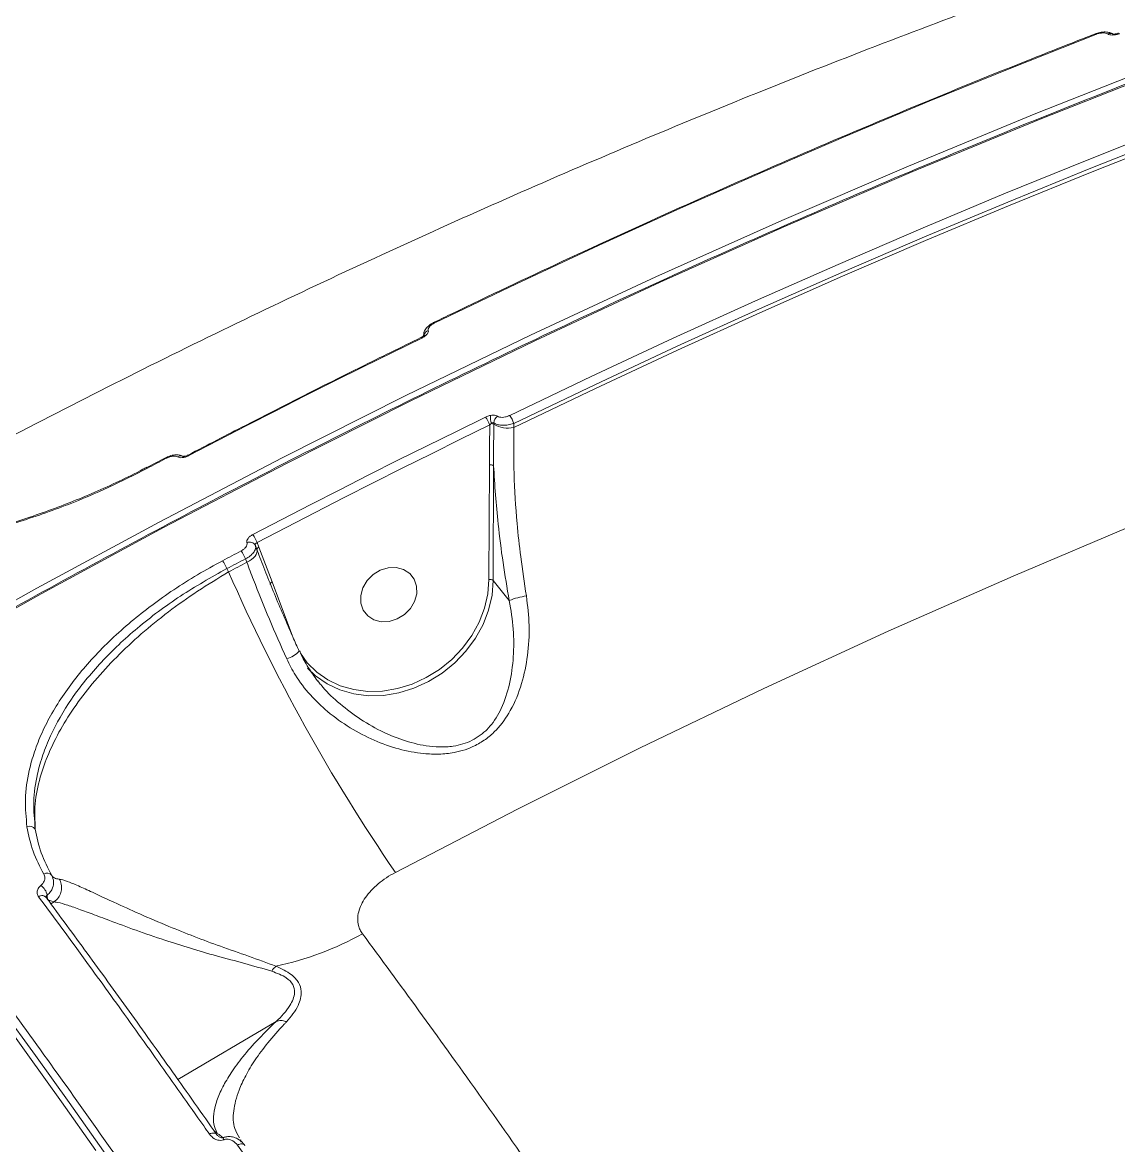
# Model space of a CAD drawing. Header units: millimetres. Extents: x -8607 to 7621, y -5747 to 4382.
# Drawn here: x 4436.7 to 4601.8, y 745.5 to 914.7 of the extents above; entities that cross this region are included whole.
import ezdxf

# ---------------------------------------------------------------- set-up
doc = ezdxf.new("R2010")
doc.units = ezdxf.units.MM
doc.layers.add('DIKOM_ОБЪЕКТ', color=7, linetype='Continuous')

msp = doc.modelspace()

# ---------------------------------------------------------------- linework, layer by layer
at = {"layer": 'DIKOM_ОБЪЕКТ', "color": 7, "linetype": 'Continuous', "lineweight": 15}
for p, q in [((4497.14, 867.616), (4497.139, 867.491)), ((4497.176, 867.523), (4497.176, 867.622)), ((4507.707, 854.382), (4507.706, 854.175)), ((4510.724, 854.299), (4510.722, 853.668)), ((4458.269, 849.118), (4455.457, 847.637)), ((4458.269, 849.118), (4458.272, 849.119)), ((4506.98, 830.759), (4507.041, 848.056)), ((4507.679, 847.922), (4507.617, 830.625)), ((4472.027, 835.27), (4471.792, 835.899)), ((4472.061, 836.369), (4472.33, 835.65)), ((4472.33, 835.65), (4474.331, 830.411)), ((4467.503, 832.425), (4467.764, 831.924)), ((4470.512, 833.372), (4470.313, 833.905)), ((4510.039, 827.628), (4507.617, 830.625)), ((4474.331, 830.411), (4477.374, 822.264)), ((4481.216, 815.529), (4481.475, 815.18)), ((4440.441, 783.243), (4440.491, 782.552)), ((4441.464, 782.211), (4440.491, 782.552)), ((4441.464, 782.211), (4440.989, 781.93)), ((4441.467, 782.213), (4441.464, 782.211)), ((4474.913, 764.226), (4460.123, 755.474)), ((4465.6, 747.706), (4465.995, 747.437)), ((4469.658, 746.088), (4469.5, 746.274)), ((4469.566, 746.392), (4469.605, 746.315))]:
    msp.add_line(p, q, dxfattribs=at)
at = {"layer": 'DIKOM_ОБЪЕКТ', "color": 7, "linetype": 'Continuous', "lineweight": 15, "flags": 128}
for points in [[(4876.872, 918.138), (4857.198, 914.636), (4837.537, 910.8), (4817.895, 906.633), (4798.277, 902.135), (4778.692, 897.307), (4759.143, 892.152), (4739.639, 886.67), (4720.185, 880.865), (4700.787, 874.736), (4681.452, 868.288), (4662.186, 861.52), (4642.994, 854.436), (4623.883, 847.039), (4604.859, 839.329), (4585.929, 831.31), (4567.097, 822.985), (4548.37, 814.355), (4529.755, 805.424), (4511.257, 796.195), (4492.881, 786.67)], [(4598.407, 912.894), (4585.817, 907.917), (4573.264, 902.808), (4560.75, 897.57), (4548.277, 892.201), (4535.846, 886.704), (4523.458, 881.078), (4511.116, 875.326), (4498.822, 869.446)], [(4598.286, 912.971), (4598.305, 912.972), (4598.351, 912.95), (4598.407, 912.894)], [(4402.501, 808.69), (4420.626, 819.217), (4438.889, 829.462), (4457.286, 839.424), (4475.811, 849.097), (4494.458, 858.481), (4513.222, 867.572), (4532.096, 876.367), (4551.075, 884.863), (4570.154, 893.058), (4589.326, 900.95), (4608.586, 908.536)], [(4609.25, 907.716), (4589.989, 900.13), (4570.817, 892.238), (4551.738, 884.042), (4532.759, 875.546), (4513.885, 866.751), (4495.121, 857.66), (4476.474, 848.277), (4457.95, 838.603), (4439.553, 828.642), (4421.289, 818.396), (4403.164, 807.87)], [(4510.097, 855.495), (4522.392, 861.374), (4534.734, 867.127), (4547.121, 872.753), (4559.552, 878.25), (4572.025, 883.618), (4584.539, 888.857), (4597.092, 893.965), (4609.682, 898.943)], [(4510.722, 853.668), (4523.031, 859.557), (4535.387, 865.319), (4547.79, 870.952), (4560.236, 876.457), (4572.724, 881.833), (4585.253, 887.078), (4597.821, 892.193), (4610.427, 897.176)], [(4610.227, 897.711), (4597.648, 892.738), (4585.105, 887.634), (4572.602, 882.399), (4560.138, 877.035), (4547.718, 871.543), (4535.34, 865.922), (4523.009, 860.174), (4510.724, 854.299)], [(4498.709, 869.526), (4498.726, 869.527), (4498.767, 869.503), (4498.822, 869.446)], [(4496.854, 867.152), (4492.447, 864.996), (4488.047, 862.824), (4483.653, 860.635), (4479.266, 858.431), (4474.885, 856.21), (4470.511, 853.973), (4466.144, 851.721), (4461.784, 849.452)], [(4496.739, 867.234), (4496.757, 867.235), (4496.799, 867.209), (4496.854, 867.152)], [(4471.401, 837.552), (4475.761, 839.821), (4480.128, 842.074), (4484.502, 844.31), (4488.883, 846.531), (4493.27, 848.736), (4497.664, 850.924), (4502.064, 853.096), (4506.471, 855.252)], [(4507.102, 854.055), (4502.699, 851.901), (4498.303, 849.73), (4493.912, 847.544), (4489.529, 845.341), (4485.152, 843.122), (4480.781, 840.887), (4476.418, 838.636), (4472.061, 836.369)], [(4461.673, 849.536), (4461.69, 849.536), (4461.73, 849.51), (4461.784, 849.452)], [(4455.45, 847.631), (4455.451, 847.631), (4455.457, 847.637)], [(4455.457, 847.637), (4455.473, 847.637), (4455.511, 847.612), (4455.565, 847.555)], [(4458.377, 849.036), (4458.026, 848.851), (4457.674, 848.666), (4457.322, 848.481), (4456.971, 848.296), (4456.619, 848.111), (4456.268, 847.926), (4455.916, 847.74), (4455.565, 847.555)], [(4369.009, 843.328), (4369.601, 842.825), (4372.164, 840.547), (4374.892, 837.974), (4377.782, 835.108), (4380.832, 831.95), (4384.04, 828.503), (4387.402, 824.77), (4390.917, 820.755), (4394.58, 816.461), (4398.389, 811.891), (4402.341, 807.05), (4406.432, 801.94), (4410.659, 796.568), (4415.018, 790.936), (4419.506, 785.051), (4424.119, 778.916), (4428.853, 772.538), (4433.704, 765.92), (4438.667, 759.07), (4443.74, 751.993), (4448.917, 744.694), (4454.194, 737.18), (4459.567, 729.457)], [(4472.33, 835.65), (4472.254, 835.61), (4472.186, 835.564), (4472.128, 835.516), (4472.08, 835.465), (4472.046, 835.413), (4472.025, 835.362), (4472.019, 835.314), (4472.027, 835.27)], [(4466.84, 833.603), (4467.191, 833.789), (4467.543, 833.974), (4467.894, 834.159), (4468.246, 834.345), (4468.597, 834.53), (4468.949, 834.715), (4469.3, 834.9), (4469.652, 835.085)], [(4472.027, 835.27), (4472.068, 835.05), (4472.036, 834.809), (4471.932, 834.556), (4471.76, 834.298), (4471.523, 834.043), (4471.23, 833.799), (4470.889, 833.573), (4470.512, 833.372)], [(4470.313, 833.905), (4469.961, 833.721), (4469.61, 833.536), (4469.259, 833.351), (4468.907, 833.166), (4468.556, 832.981), (4468.205, 832.796), (4467.854, 832.611), (4467.503, 832.425)], [(4467.764, 831.924), (4468.107, 832.106), (4468.45, 832.287), (4468.794, 832.468), (4469.137, 832.649), (4469.481, 832.83), (4469.825, 833.011), (4470.168, 833.191), (4470.512, 833.372)], [(4496.073, 829.8), (4495.711, 830.846), (4495.039, 831.703), (4494.111, 832.302), (4493.003, 832.593), (4491.804, 832.554), (4490.611, 832.188), (4489.52, 831.524), (4488.621, 830.615), (4487.987, 829.537), (4487.667, 828.375), (4487.689, 827.225), (4488.051, 826.178), (4488.723, 825.321), (4489.651, 824.723), (4490.759, 824.431), (4491.958, 824.47), (4493.152, 824.836), (4494.242, 825.501), (4495.141, 826.409), (4495.775, 827.488), (4496.095, 828.649), (4496.073, 829.8)], [(4478.576, 819.673), (4479.606, 818.251), (4481.037, 816.832), (4482.705, 815.668), (4484.574, 814.785), (4486.603, 814.203), (4488.747, 813.933), (4490.96, 813.983), (4493.193, 814.35), (4495.398, 815.027), (4497.525, 815.999), (4499.529, 817.245), (4501.365, 818.737), (4502.995, 820.443), (4504.381, 822.326), (4505.493, 824.344), (4506.308, 826.453), (4506.807, 828.607), (4506.98, 830.759)], [(4507.617, 830.625), (4507.439, 828.405), (4506.924, 826.184), (4506.084, 824.009), (4504.937, 821.928), (4503.507, 819.986), (4501.827, 818.227), (4499.933, 816.688), (4497.867, 815.403), (4495.673, 814.401), (4493.4, 813.703), (4491.097, 813.324), (4488.815, 813.273), (4486.604, 813.551), (4484.511, 814.152), (4482.584, 815.062), (4480.863, 816.262), (4479.657, 817.419)], [(4474.331, 830.411), (4474.247, 830.365), (4474.172, 830.314), (4474.11, 830.258), (4474.063, 830.201), (4474.033, 830.144), (4474.02, 830.089), (4474.026, 830.038), (4474.028, 830.031)], [(4447.776, 744.796), (4442.587, 752.113), (4437.502, 759.207), (4432.527, 766.073)], [(4465.999, 747.142), (4465.929, 747.248), (4465.83, 747.33), (4465.705, 747.387), (4465.558, 747.415), (4465.396, 747.413), (4465.223, 747.382), (4465.048, 747.323), (4464.877, 747.237)], [(4469.102, 745.592), (4469.269, 745.675), (4469.438, 745.734), (4469.605, 745.767), (4469.764, 745.772), (4469.907, 745.749), (4470.032, 745.7), (4470.132, 745.625), (4470.205, 745.528)]]:
    msp.add_lwpolyline(points, dxfattribs=at)
at = {"layer": 'DIKOM_ОБЪЕКТ', "color": 7, "linetype": 'Continuous', "lineweight": 15}
for centre, radius, start, end in [((4600.545, 912.255), 0.791, 58.96634, 118.50712), ((4498.195, 867.335), 1.03, 110.3111, 167.41581), ((4497.361, 867.193), 0.37, 73.28777, 127.53227), ((4501.874, 852.062), 5.595, 20.86228, 34.75895), ((4510.2, 855.237), 3.008, 174.98851, 198.45885), ((4507.332, 853.596), 0.689, 57.14112, 88.77445), ((4508.9, 854.354), 1.194, 121.10232, 178.65239), ((4505.52, 852.332), 5.563, 20.70625, 34.64988), ((4509.889, 857.942), 4.354, 239.90783, 281.01798), ((4460.557, 848.576), 0.822, 59.46193, 125.49801), ((4458.24, 848.971), 0.152, 25.36004, 77.95945), ((4507.215, 847.3), 0.776, 53.26199, 102.90984), ((4466.195, 833.869), 6.377, 23.08504, 35.28106), ((4470.951, 835.485), 0.937, 26.17463, 117.00051), ((4464.371, 831.351), 6.468, 23.2672, 35.26166), ((4461.5, 829.822), 6.543, 23.44694, 35.30444), ((4717.709, 941.052), 272.73, 203.58644, 214.47622), ((4507.153, 830.003), 0.776, 53.26199, 102.90984), ((4514.102, 817.343), 11.058, 97.72632, 111.55596), ((4475.166, 823.079), 4.463, 287.49121, 316.06762), ((4437.797, 792.568), 1.05, 36.02328, 112.63017), ((4440.413, 785.673), 0.887, 37.48107, 123.6962), ((4438.057, 782.725), 2.439, 12.26624, 54.12276), ((4439.652, 782.361), 0.823, 34.65837, 127.96227), ((4464.606, 819.941), 48.51, 282.24008, 298.73723), ((4477.04, 770.063), 3.274, 131.01688, 148.41766), ((4470.437, 747.711), 3.643, 195.93001, 201.13161)]:
    msp.add_arc(centre, radius, start, end, dxfattribs=at)
for points, knots in [([(4529.093, 1168.183), (4521.108, 1147.257), (4505.136, 1105.402), (4480.901, 1043.058), (4456.462, 981.014), (4431.807, 919.307), (4413.008, 872.883), (4402.457, 847.061), (4400.237, 841.628)], [0, 0, 0, 0, 0.1898653, 0.3797461, 0.5696368, 0.7595262, 0.9493987, 1, 1, 1, 1]), ([(5003.621, 992.445), (5000.401, 992.283), (4991.065, 991.813), (4975.59, 990.814), (4957.192, 989.356), (4938.773, 987.606), (4920.339, 985.571), (4901.894, 983.249), (4883.443, 980.642), (4864.992, 977.75), (4846.544, 974.574), (4828.106, 971.115), (4809.68, 967.374), (4791.273, 963.351), (4772.89, 959.048), (4754.534, 954.466), (4736.211, 949.605), (4717.925, 944.468), (4699.682, 939.056), (4681.485, 933.37), (4663.341, 927.411), (4645.253, 921.182), (4627.227, 914.683), (4609.266, 907.916), (4591.376, 900.884), (4573.562, 893.588), (4555.827, 886.029), (4538.177, 878.211), (4520.616, 870.134), (4503.149, 861.802), (4485.781, 853.215), (4468.515, 844.377), (4451.357, 835.291), (4434.312, 825.954), (4418.203, 816.856), (4407.827, 810.773), (4403.049, 807.973)], [0, 0, 0, 0, 0.0157718, 0.0457292, 0.0756868, 0.1056445, 0.1356023, 0.1655601, 0.195518, 0.2254759, 0.2554339, 0.2853919, 0.3153499, 0.345308, 0.3752662, 0.4052243, 0.4351825, 0.4651407, 0.495099, 0.5250572, 0.5550155, 0.5849739, 0.6149322, 0.6448906, 0.6748489, 0.7048073, 0.7347657, 0.7647242, 0.7946826, 0.8246411, 0.8545995, 0.884558, 0.9145165, 0.944475, 0.9744335, 1, 1, 1, 1]), ([(4855.509, 984.149), (4851.603, 983.67), (4841.466, 982.428), (4825.115, 980.083), (4806.456, 977.152), (4787.815, 973.908), (4769.199, 970.369), (4750.611, 966.53), (4732.058, 962.394), (4713.544, 957.963), (4695.075, 953.237), (4676.656, 948.217), (4658.292, 942.906), (4639.988, 937.305), (4621.75, 931.414), (4603.582, 925.237), (4585.489, 918.775), (4567.477, 912.03), (4549.55, 905.003), (4531.714, 897.697), (4513.973, 890.113), (4496.333, 882.255), (4478.798, 874.122), (4461.371, 865.722), (4444.064, 857.045), (4431.007, 850.283), (4423.735, 846.385), (4422.158, 845.539)], [0, 0, 0, 0, 0.0260967, 0.0677335, 0.1093951, 0.1510805, 0.1927887, 0.2345187, 0.2762695, 0.3180403, 0.3598299, 0.4016376, 0.4434624, 0.4853034, 0.5271598, 0.5690307, 0.6109154, 0.6528129, 0.6947227, 0.7366438, 0.7785758, 0.8205178, 0.8624692, 0.9044295, 0.9463979, 0.9883741, 1, 1, 1, 1]), ([(4598.285, 912.971), (4595.146, 911.739), (4586.043, 908.169), (4571.033, 902.058), (4553.285, 894.553), (4535.621, 886.784), (4518.355, 878.896), (4506.071, 873.085), (4499.638, 869.975), (4498.709, 869.526)], [0, 0, 0, 0, 0.09344309, 0.27094237, 0.44844305, 0.62594383, 0.80344468, 0.97160428, 1, 1, 1, 1]), ([(4600.953, 912.909), (4600.918, 912.94), (4600.746, 913.091), (4600.295, 913.214), (4599.614, 913.28), (4598.884, 913.189), (4598.458, 913.016), (4598.299, 912.952)], [0, 0, 0, 0, 0.0536347, 0.2628894, 0.5284196, 0.8237607, 1, 1, 1, 1]), ([(4600.168, 912.95), (4600.075, 912.996), (4599.889, 913.088), (4599.46, 913.122), (4598.978, 913.071), (4598.617, 912.974), (4598.435, 912.905), (4598.407, 912.894)], [0, 0, 0, 0, 0.2393873, 0.4786703, 0.7179146, 0.9577109, 1, 1, 1, 1]), ([(4601.929, 913.002), (4601.902, 912.991), (4601.719, 912.923), (4601.358, 912.826), (4600.875, 912.777), (4600.446, 912.812), (4600.26, 912.904), (4600.168, 912.95)], [0, 0, 0, 0, 0.0426165, 0.282457, 0.5216215, 0.7607575, 1, 1, 1, 1]), ([(4601.802, 913.083), (4601.76, 913.066), (4601.634, 913.015), (4601.406, 912.962), (4601.171, 912.934), (4601.01, 912.936), (4600.918, 912.952), (4600.917, 912.953), (4600.917, 912.953)], [0, 0, 0, 0, 0.115724, 0.3438924, 0.5504238, 0.7302513, 0.879082, 1, 1, 1, 1]), ([(4498.713, 869.522), (4498.669, 869.502), (4498.344, 869.357), (4497.833, 868.996), (4497.368, 868.454), (4497.14, 867.967), (4497.16, 867.694), (4497.165, 867.622)], [0, 0, 0, 0, 0.050943, 0.3805949, 0.6789704, 0.9155833, 1, 1, 1, 1]), ([(4497.838, 868.302), (4497.85, 868.223), (4497.873, 868.067), (4497.726, 867.796), (4497.549, 867.626), (4497.467, 867.547)], [0, 0, 0, 0, 0.3509587, 0.7013913, 1, 1, 1, 1]), ([(4498.822, 869.446), (4498.662, 869.359), (4498.342, 869.185), (4497.998, 868.869), (4497.801, 868.555), (4497.826, 868.385), (4497.838, 868.302)], [0, 0, 0, 0, 0.2566213, 0.5136595, 0.7612227, 1, 1, 1, 1]), ([(4496.739, 867.234), (4493.688, 865.739), (4484.838, 861.404), (4473.15, 855.502), (4464.542, 851.028), (4461.673, 849.536)], [0, 0, 0, 0, 0.2597934, 0.7532864, 1, 1, 1, 1]), ([(4497.136, 867.487), (4497.095, 867.454), (4497.006, 867.382), (4496.857, 867.291), (4496.759, 867.245), (4496.738, 867.235)], [0, 0, 0, 0, 0.3970137, 0.8723405, 1, 1, 1, 1]), ([(4497.467, 867.547), (4497.417, 867.506), (4497.242, 867.361), (4497.015, 867.239), (4496.854, 867.152)], [0, 0, 0, 0, 0.2879213, 1, 1, 1, 1]), ([(4497.227, 867.578), (4497.228, 867.579), (4497.23, 867.582), (4497.198, 867.54), (4497.149, 867.499), (4497.133, 867.486)], [0, 0, 0, 0, 0.25160253, 0.74989555, 1, 1, 1, 1]), ([(4506.471, 855.252), (4506.538, 855.284), (4506.774, 855.393), (4507.025, 855.456), (4507.204, 855.5)], [0, 0, 0, 0, 0.2879215, 1, 1, 1, 1]), ([(4507.347, 854.285), (4507.287, 854.236), (4507.201, 854.167), (4507.125, 854.08), (4507.102, 854.055)], [0, 0, 0, 0, 0.7053791, 1, 1, 1, 1]), ([(4507.204, 855.5), (4507.333, 855.519), (4507.615, 855.561), (4508.008, 855.527), (4508.192, 855.427), (4508.284, 855.376)], [0, 0, 0, 0, 0.2986226, 0.6490483, 1, 1, 1, 1]), ([(4507.707, 854.382), (4507.682, 854.393), (4507.652, 854.406), (4507.573, 854.402), (4507.477, 854.372), (4507.39, 854.314), (4507.347, 854.285)], [0, 0, 0, 0, 0.261838, 0.3210036, 0.6715723, 1, 1, 1, 1]), ([(4510.724, 854.299), (4510.642, 854.271), (4510.295, 854.156), (4509.651, 854.028), (4508.859, 854.004), (4508.164, 854.114), (4507.86, 854.292), (4507.707, 854.382)], [0, 0, 0, 0, 0.0748908, 0.3151648, 0.5451327, 0.7714954, 1, 1, 1, 1]), ([(4508.284, 855.376), (4508.376, 855.325), (4508.56, 855.223), (4508.979, 855.191), (4509.454, 855.253), (4509.84, 855.375), (4510.047, 855.472), (4510.097, 855.495)], [0, 0, 0, 0, 0.2249539, 0.4495811, 0.6803277, 0.9238133, 1, 1, 1, 1]), ([(4507.041, 848.056), (4507.043, 848.325), (4507.055, 850.323), (4507.08, 852.323), (4507.102, 854.055)], [0, 0, 0, 0, 0.1343653, 1, 1, 1, 1]), ([(4507.706, 854.175), (4507.69, 852.365), (4507.672, 850.286), (4507.678, 848.192), (4507.679, 847.922)], [0, 0, 0, 0, 0.8707687, 1, 1, 1, 1]), ([(4510.722, 853.668), (4510.706, 851.374), (4510.676, 846.72), (4511.107, 840.093), (4511.749, 833.898), (4512.311, 830.266), (4512.615, 828.301)], [0, 0, 0, 0, 0.28486173, 0.57775047, 0.77156728, 1, 1, 1, 1]), ([(4460.964, 849.266), (4460.926, 849.298), (4460.753, 849.447), (4460.308, 849.549), (4459.654, 849.579), (4458.923, 849.43), (4458.472, 849.202), (4458.28, 849.104)], [0, 0, 0, 0, 0.05491581, 0.25274293, 0.49982765, 0.78629181, 1, 1, 1, 1]), ([(4460.08, 849.246), (4459.988, 849.288), (4459.805, 849.371), (4459.386, 849.37), (4458.918, 849.273), (4458.572, 849.136), (4458.4, 849.048), (4458.377, 849.036)], [0, 0, 0, 0, 0.2407363, 0.4813566, 0.7220917, 0.9627992, 1, 1, 1, 1]), ([(4461.784, 849.452), (4461.761, 849.44), (4461.589, 849.352), (4461.243, 849.217), (4460.774, 849.121), (4460.355, 849.121), (4460.171, 849.204), (4460.08, 849.246)], [0, 0, 0, 0, 0.0372318, 0.2778758, 0.5185808, 0.7592337, 1, 1, 1, 1]), ([(4461.671, 849.539), (4461.629, 849.517), (4461.508, 849.452), (4461.297, 849.379), (4461.086, 849.333), (4460.951, 849.322), (4460.883, 849.329), (4460.889, 849.327), (4460.892, 849.327)], [0, 0, 0, 0, 0.1269817, 0.3674836, 0.5792423, 0.7642598, 0.9196381, 1, 1, 1, 1]), ([(4455.565, 847.555), (4453.63, 846.573), (4449.728, 844.594), (4444.383, 842.352), (4439.733, 840.632), (4435.805, 839.345), (4431.865, 838.218), (4427.995, 837.277), (4424.24, 836.526), (4420.609, 835.962), (4417.082, 835.582), (4413.74, 835.396), (4410.62, 835.397), (4407.73, 835.582), (4405.031, 835.938), (4403.448, 836.328), (4402.653, 836.523)], [0, 0, 0, 0, 0.1013046, 0.2043245, 0.2693234, 0.3347703, 0.4016321, 0.4689837, 0.5341683, 0.5998078, 0.6668825, 0.7344532, 0.7996653, 0.8653309, 0.9324208, 1, 1, 1, 1]), ([(4455.421, 847.685), (4455.233, 847.584), (4453.883, 846.852), (4451.274, 845.587), (4447.616, 843.911), (4443.898, 842.37), (4440.167, 840.965), (4436.453, 839.713), (4432.79, 838.622), (4429.208, 837.699), (4425.734, 836.953), (4422.385, 836.376), (4419.161, 835.96), (4416.061, 835.702), (4413.096, 835.602), (4410.292, 835.658), (4407.683, 835.873), (4405.358, 836.213), (4404.033, 836.55), (4403.411, 836.708)], [0, 0, 0, 0, 0.0101795, 0.073166, 0.136453, 0.1998665, 0.2631618, 0.3261665, 0.3887381, 0.4507769, 0.5122332, 0.5730049, 0.6337069, 0.6949915, 0.7568172, 0.8190975, 0.8817029, 0.9444728, 1, 1, 1, 1]), ([(4510.039, 827.628), (4509.71, 829.524), (4509.046, 833.347), (4508.384, 838.696), (4507.921, 843.582), (4507.76, 846.471), (4507.679, 847.922)], [0, 0, 0, 0, 0.2794484, 0.5634184, 0.7807131, 1, 1, 1, 1]), ([(4470.525, 836.321), (4470.521, 836.334), (4470.487, 836.435), (4470.494, 836.651), (4470.664, 836.976), (4470.971, 837.297), (4471.257, 837.467), (4471.401, 837.552)], [0, 0, 0, 0, 0.0372896, 0.2782363, 0.5190458, 0.7595575, 1, 1, 1, 1]), ([(4469.652, 835.085), (4469.795, 835.17), (4470.081, 835.341), (4470.388, 835.664), (4470.557, 835.99), (4470.564, 836.207), (4470.53, 836.307), (4470.525, 836.321)], [0, 0, 0, 0, 0.2404748, 0.4810174, 0.7218885, 0.9628789, 1, 1, 1, 1]), ([(4471.792, 835.899), (4471.799, 835.877), (4471.854, 835.715), (4471.838, 835.364), (4471.55, 834.838), (4471.032, 834.318), (4470.553, 834.043), (4470.313, 833.905)], [0, 0, 0, 0, 0.0371036, 0.2779664, 0.518759, 0.7593438, 1, 1, 1, 1]), ([(4472.061, 836.369), (4472.015, 836.336), (4471.923, 836.271), (4471.827, 836.148), (4471.776, 836.025), (4471.777, 835.942), (4471.79, 835.904), (4471.792, 835.899)], [0, 0, 0, 0, 0.2402524, 0.48115126, 0.7222767, 0.96285597, 1, 1, 1, 1]), ([(4478.397, 819.986), (4478.073, 820.702), (4477.249, 822.522), (4475.995, 825.42), (4474.633, 828.66), (4473.366, 831.812), (4472.505, 834.011), (4472.102, 835.109), (4472.056, 835.234)], [0, 0, 0, 0, 0.1351812, 0.3436339, 0.5532404, 0.7633487, 0.9730092, 1, 1, 1, 1]), ([(4437.393, 793.537), (4437.259, 794.906), (4436.989, 797.667), (4437.537, 801.487), (4438.477, 804.847), (4439.617, 807.723), (4441.102, 810.628), (4442.91, 813.508), (4445.012, 816.33), (4447.395, 819.091), (4450.082, 821.81), (4453.019, 824.428), (4456.162, 826.919), (4459.502, 829.276), (4463.055, 831.533), (4465.575, 832.911), (4466.84, 833.603)], [0, 0, 0, 0, 0.10012, 0.2018927, 0.2670866, 0.3327346, 0.3998168, 0.4673953, 0.5327955, 0.5986549, 0.6659611, 0.7337666, 0.7991438, 0.8649761, 0.9322411, 1, 1, 1, 1]), ([(4467.503, 832.425), (4465.123, 831.088), (4461.523, 829.064), (4457.138, 825.96), (4453.009, 822.709), (4449.326, 819.231), (4446.176, 815.61), (4443.415, 811.918), (4441.251, 808.141), (4439.733, 804.364), (4438.796, 801.039), (4438.25, 797.26), (4438.514, 794.551), (4438.647, 793.186)], [0, 0, 0, 0, 0.1312176, 0.1985366, 0.2663506, 0.3975679, 0.4649063, 0.5327453, 0.6634786, 0.7305666, 0.7981511, 0.8982446, 1, 1, 1, 1]), ([(4476.508, 818.822), (4475.623, 820.827), (4473.827, 824.897), (4471.87, 829.754), (4470.84, 832.498), (4470.512, 833.372)], [0, 0, 0, 0, 0.3984801, 0.8085148, 1, 1, 1, 1]), ([(4438.647, 793.186), (4438.587, 794.44), (4438.467, 796.949), (4439.237, 800.81), (4440.571, 804.583), (4442.381, 808.219), (4444.706, 811.884), (4447.542, 815.533), (4450.836, 819.121), (4454.545, 822.603), (4458.641, 825.925), (4463.04, 829.075), (4466.191, 830.976), (4467.764, 831.924)], [0, 0, 0, 0, 0.1033753, 0.2067505, 0.294607, 0.3827354, 0.4705918, 0.5587486, 0.6471803, 0.7353371, 0.8234665, 0.9118705, 1, 1, 1, 1]), ([(4512.615, 828.301), (4512.796, 826.812), (4513.164, 823.787), (4512.876, 819.339), (4511.993, 815.023), (4510.464, 811.215), (4508.541, 808.486), (4506.654, 806.795), (4504.587, 805.502), (4502.098, 804.698), (4499.444, 804.435), (4496.639, 804.543), (4493.34, 805.183), (4489.622, 806.505), (4486.008, 808.387), (4482.766, 810.704), (4479.989, 813.383), (4477.896, 816.065), (4476.924, 817.994), (4476.508, 818.822)], [0, 0, 0, 0, 0.0747582, 0.1519095, 0.2273908, 0.3051764, 0.3688496, 0.4010394, 0.4343296, 0.4904571, 0.5278011, 0.5660845, 0.6301027, 0.6957657, 0.7637287, 0.8332237, 0.8928272, 0.9540615, 1, 1, 1, 1]), ([(4481.475, 815.18), (4481.543, 815.088), (4482.315, 814.037), (4484.252, 812.25), (4487.24, 809.884), (4490.548, 807.973), (4493.969, 806.534), (4496.949, 805.763), (4499.525, 805.516), (4501.885, 805.628), (4504.516, 806.401), (4506.225, 807.698), (4507.709, 809.315), (4509.057, 811.531), (4510.184, 815.081), (4510.721, 819.095), (4510.746, 823.314), (4510.277, 826.178), (4510.039, 827.628)], [0, 0, 0, 0, 0.0066977, 0.0764725, 0.1541829, 0.2334839, 0.305399, 0.3787777, 0.4189346, 0.4600498, 0.5181386, 0.5755177, 0.5858842, 0.6543757, 0.738949, 0.8263392, 0.9120824, 1, 1, 1, 1]), ([(4481.472, 815.176), (4481.431, 815.22), (4480.846, 815.865), (4479.914, 817.278), (4478.946, 818.859), (4478.567, 819.815), (4478.485, 820.022)], [0, 0, 0, 0, 0.0311894, 0.4556479, 0.8823485, 1, 1, 1, 1]), ([(4403.164, 807.87), (4404.701, 805.953), (4408.731, 800.927), (4415.644, 792.037), (4423.762, 781.325), (4432.045, 770.132), (4440.195, 758.897), (4448.388, 747.402), (4456.493, 735.853), (4465.331, 723.081), (4474.933, 709.002), (4485.147, 693.801), (4495.306, 678.476), (4505.084, 663.544), (4514.717, 648.668), (4524.073, 634.068), (4534.097, 618.27), (4544.789, 601.241), (4555.942, 583.276), (4566.833, 565.544), (4577.137, 548.599), (4587.123, 532.018), (4596.675, 516.014), (4606.618, 499.202), (4616.925, 481.608), (4627.372, 463.584), (4637.4, 446.102), (4646.731, 429.672), (4655.631, 413.844), (4664.013, 398.794), (4672.854, 382.76), (4682.088, 365.823), (4691.46, 348.402), (4700.268, 331.805), (4708.291, 316.477), (4715.778, 301.97), (4722.674, 288.416), (4729.673, 274.446), (4736.692, 260.182), (4743.51, 246.018), (4749.698, 232.855), (4755.128, 221.007), (4759.997, 210.083), (4764.283, 200.163), (4768.224, 190.745), (4770.506, 184.992), (4771.67, 182.06)], [0, 0, 0, 0, 0.0156509, 0.0410528, 0.0664547, 0.0899044, 0.1133542, 0.1348277, 0.1563011, 0.1771003, 0.2025022, 0.227904, 0.2513538, 0.2748036, 0.2962771, 0.3177505, 0.3385497, 0.3639515, 0.3893534, 0.4128032, 0.436253, 0.4577264, 0.4791999, 0.4999991, 0.5244807, 0.5489623, 0.5715463, 0.5941304, 0.614795, 0.6354597, 0.6554668, 0.6808687, 0.7062706, 0.7297205, 0.7531703, 0.7746438, 0.7961173, 0.8169165, 0.8423185, 0.8677204, 0.8911702, 0.9146201, 0.9360936, 0.9575671, 0.9783663, 1, 1, 1, 1]), ([(4439.92, 786.411), (4439.334, 787.537), (4438.154, 789.804), (4437.648, 792.287), (4437.393, 793.537)], [0, 0, 0, 0, 0.4964926, 1, 1, 1, 1]), ([(4438.647, 793.186), (4438.891, 791.979), (4439.383, 789.549), (4440.536, 787.33), (4441.116, 786.213)], [0, 0, 0, 0, 0.4964823, 1, 1, 1, 1]), ([(4492.881, 786.67), (4492.425, 786.412), (4491.501, 785.889), (4490.281, 784.965), (4489.211, 783.957), (4488.353, 782.902), (4487.71, 781.807), (4487.314, 780.726), (4487.167, 779.662), (4487.272, 778.76), (4487.537, 778.002), (4487.798, 777.605), (4487.93, 777.405)], [0, 0, 0, 0, 0.10763192, 0.21799923, 0.32419742, 0.43323546, 0.53705833, 0.64385454, 0.74616353, 0.85161955, 0.92521594, 1, 1, 1, 1]), ([(4439.487, 784.701), (4439.598, 784.802), (4439.82, 785.003), (4440.032, 785.41), (4440.125, 785.91), (4439.993, 786.233), (4439.92, 786.411)], [0, 0, 0, 0, 0.1849053, 0.368597, 0.6500906, 1, 1, 1, 1]), ([(4441.116, 786.213), (4441.246, 785.896), (4441.484, 785.314), (4441.332, 784.438), (4440.981, 783.742), (4440.624, 783.412), (4440.441, 783.243)], [0, 0, 0, 0, 0.3312176, 0.6077962, 0.7983105, 1, 1, 1, 1]), ([(4441.116, 786.213), (4441.227, 786.069), (4441.448, 785.779), (4441.987, 785.688), (4442.258, 785.642)], [0, 0, 0, 0, 0.4978629, 1, 1, 1, 1]), ([(4442.258, 785.642), (4442.28, 785.604), (4442.348, 785.486), (4442.52, 785.108), (4442.661, 784.458), (4442.555, 783.613), (4442.178, 782.793), (4441.714, 782.414), (4441.467, 782.213)], [0, 0, 0, 0, 0.0343183, 0.1061119, 0.3220803, 0.5380478, 0.7540147, 1, 1, 1, 1]), ([(4442.258, 785.642), (4442.352, 785.627), (4442.728, 785.568), (4443.739, 785.224), (4445.536, 784.456), (4447.805, 783.415), (4450.702, 782.068), (4454.364, 780.401), (4458.486, 778.63), (4462.601, 776.988), (4466.636, 775.484), (4470.859, 774.035), (4473.533, 773.039), (4474.891, 772.533)], [0, 0, 0, 0, 0.0275951, 0.110612, 0.1968375, 0.2795709, 0.3647249, 0.4761302, 0.5919431, 0.68766, 0.7854565, 0.8910814, 1, 1, 1, 1]), ([(4439.146, 783.01), (4439.126, 783.039), (4439.002, 783.216), (4438.894, 783.566), (4438.965, 784.027), (4439.165, 784.411), (4439.379, 784.604), (4439.487, 784.701)], [0, 0, 0, 0, 0.0639347, 0.3885906, 0.6455869, 0.8222987, 1, 1, 1, 1]), ([(4440.441, 783.243), (4440.417, 783.225), (4440.376, 783.194), (4440.319, 783.133), (4440.265, 783.053), (4440.261, 783.002), (4440.259, 782.972)], [0, 0, 0, 0, 0.1405537, 0.2375834, 0.5396529, 1, 1, 1, 1]), ([(4464.877, 747.237), (4464.587, 747.651), (4463.136, 749.72), (4459.394, 755.033), (4453.744, 762.976), (4446.562, 772.943), (4441.799, 779.409), (4439.146, 783.01)], [0, 0, 0, 0, 0.0321659, 0.1608352, 0.4182088, 0.675957, 1, 1, 1, 1]), ([(4440.329, 782.829), (4442.358, 780.078), (4446.42, 774.572), (4452.761, 765.81), (4459.267, 756.713), (4463.754, 750.334), (4465.999, 747.142)], [0, 0, 0, 0, 0.2491442, 0.4986282, 0.7491414, 1, 1, 1, 1]), ([(4474.251, 771.778), (4472.915, 772.173), (4470.238, 772.963), (4466.044, 774.037), (4462.002, 775.225), (4457.914, 776.516), (4453.778, 777.955), (4450.109, 779.311), (4447.164, 780.428), (4444.881, 781.277), (4443.034, 781.903), (4441.986, 782.166), (4441.56, 782.209), (4441.467, 782.213), (4441.467, 782.213)], [0, 0, 0, 0, 0.1075122, 0.2153739, 0.31373, 0.4120632, 0.5267817, 0.6413685, 0.7248285, 0.808224, 0.8908979, 0.9734926, 0.9999871, 1, 1, 1, 1]), ([(4487.93, 777.405), (4490.738, 773.599), (4496.362, 765.973), (4505.301, 753.52), (4514.595, 740.338), (4524.262, 726.38), (4534.26, 711.708), (4543.169, 698.436), (4550.84, 686.875), (4557.188, 677.23), (4563.616, 667.386), (4570.086, 657.399), (4576.582, 647.299), (4583.104, 637.084), (4589.675, 626.718), (4596.272, 616.239), (4602.879, 605.672), (4610.575, 593.281), (4619.385, 578.979), (4629.19, 562.906), (4638.886, 546.861), (4648.319, 531.104), (4657.575, 515.502), (4666.579, 500.188), (4675.686, 484.561), (4684.867, 468.657), (4694.046, 452.599), (4702.966, 436.837), (4711.494, 421.616), (4719.715, 406.793), (4727.569, 392.482), (4735.37, 378.115), (4743.082, 363.746), (4750.627, 349.508), (4757.793, 335.802), (4764.482, 322.828), (4770.767, 310.452), (4776.616, 298.752), (4781.993, 287.802), (4786.946, 277.543), (4789.92, 271.225), (4791.409, 268.063)], [0, 0, 0, 0, 0.03134419, 0.06278625, 0.09437289, 0.12605966, 0.15789521, 0.18983324, 0.20889685, 0.22796047, 0.24711226, 0.26626406, 0.28515516, 0.30404626, 0.32302307, 0.34199989, 0.36083371, 0.37968863, 0.40783653, 0.43605496, 0.46343133, 0.4908725, 0.51724689, 0.54367912, 0.56966771, 0.59786162, 0.62612609, 0.65354693, 0.68103254, 0.70744938, 0.73392402, 0.75995407, 0.78821804, 0.81655262, 0.84404121, 0.87159459, 0.89807625, 0.92461569, 0.95070922, 0.97533148, 1, 1, 1, 1]), ([(4474.922, 764.231), (4474.923, 764.231), (4475.722, 764.949), (4476.712, 766.033), (4477.505, 767.577), (4477.772, 768.654), (4477.557, 769.808), (4476.404, 770.987), (4475.047, 771.486), (4474.251, 771.778)], [0, 0, 0, 0, 0.00031684, 0.31687839, 0.42946842, 0.5444433, 0.67832713, 0.81138154, 1, 1, 1, 1]), ([(4474.891, 772.533), (4475.722, 772.143), (4477.16, 771.468), (4478.404, 770.112), (4478.764, 768.852), (4478.641, 767.682), (4478.067, 766.045), (4477.156, 764.954), (4476.495, 764.162)], [0, 0, 0, 0, 0.191457, 0.3312427, 0.4704843, 0.5823749, 0.6969281, 1, 1, 1, 1]), ([(4465.995, 747.437), (4465.821, 747.857), (4465.471, 748.698), (4465.463, 750.255), (4465.846, 752.031), (4466.665, 754.014), (4467.905, 756.182), (4469.61, 758.558), (4471.819, 761.194), (4473.877, 763.211), (4474.913, 764.226)], [0, 0, 0, 0, 0.12548264, 0.25148901, 0.37915708, 0.50742476, 0.62819376, 0.74966897, 0.87407988, 1, 1, 1, 1]), ([(4476.495, 764.162), (4476.391, 764.054), (4475.333, 762.959), (4473.587, 760.972), (4471.672, 758.383), (4470.267, 756.02), (4469.072, 753.399), (4468.394, 750.677), (4468.438, 748.28), (4469.13, 747.152), (4469.406, 746.703)], [0, 0, 0, 0, 0.012843, 0.1304522, 0.2486215, 0.3671015, 0.4851361, 0.6782799, 0.8719292, 1, 1, 1, 1]), ([(4474.913, 764.226), (4474.914, 764.227), (4474.917, 764.228), (4474.92, 764.23), (4474.922, 764.231), (4474.922, 764.231)], [0, 0, 0, 0, 0.4581909, 0.8321718, 1, 1, 1, 1]), ([(4476.495, 764.162), (4476.457, 764.177), (4476.187, 764.283), (4475.625, 764.406), (4475.168, 764.292), (4474.922, 764.231)], [0, 0, 0, 0, 0.06997619, 0.50055928, 1, 1, 1, 1]), ([(4467.04, 746.398), (4467.008, 746.387), (4466.861, 746.333), (4466.539, 746.285), (4466.073, 746.344), (4465.426, 746.612), (4465.096, 746.988), (4464.877, 747.237)], [0, 0, 0, 0, 0.0349369, 0.1620442, 0.3362758, 0.5591676, 1, 1, 1, 1]), ([(4465.995, 747.437), (4466.048, 747.395), (4466.312, 747.187), (4466.627, 746.941), (4466.892, 746.743), (4466.934, 746.712)], [0, 0, 0, 0, 0.1735, 0.8675042, 1, 1, 1, 1]), ([(4465.999, 747.142), (4466.108, 747.033), (4466.267, 746.874), (4466.545, 746.736), (4466.718, 746.691), (4466.836, 746.691), (4466.895, 746.7), (4466.923, 746.708), (4466.934, 746.712)], [0, 0, 0, 0, 0.5066022, 0.7402859, 0.8952757, 0.9534653, 0.9811191, 1, 1, 1, 1]), ([(4466.934, 746.712), (4466.983, 746.73), (4467.212, 746.817), (4467.697, 746.905), (4468.406, 746.846), (4469.24, 746.522), (4469.843, 746.029), (4470.132, 745.629), (4470.205, 745.528)], [0, 0, 0, 0, 0.0398493, 0.1864879, 0.3714887, 0.5855176, 0.8948738, 1, 1, 1, 1]), ([(4469.102, 745.592), (4468.89, 745.835), (4468.575, 746.197), (4467.96, 746.453), (4467.518, 746.508), (4467.211, 746.461), (4467.069, 746.409), (4467.04, 746.398)], [0, 0, 0, 0, 0.4456086, 0.6623372, 0.8364855, 0.9657331, 1, 1, 1, 1]), ([(4501.879, 697.428), (4499.063, 701.649), (4493.428, 710.097), (4485.159, 722.312), (4477.016, 734.216), (4471.741, 741.798), (4469.102, 745.592)], [0, 0, 0, 0, 0.2488739, 0.4981939, 0.748869, 1, 1, 1, 1])]:
    msp.add_open_spline(points, degree=3, knots=knots, dxfattribs=at)

doc.saveas('drawing.dxf')
